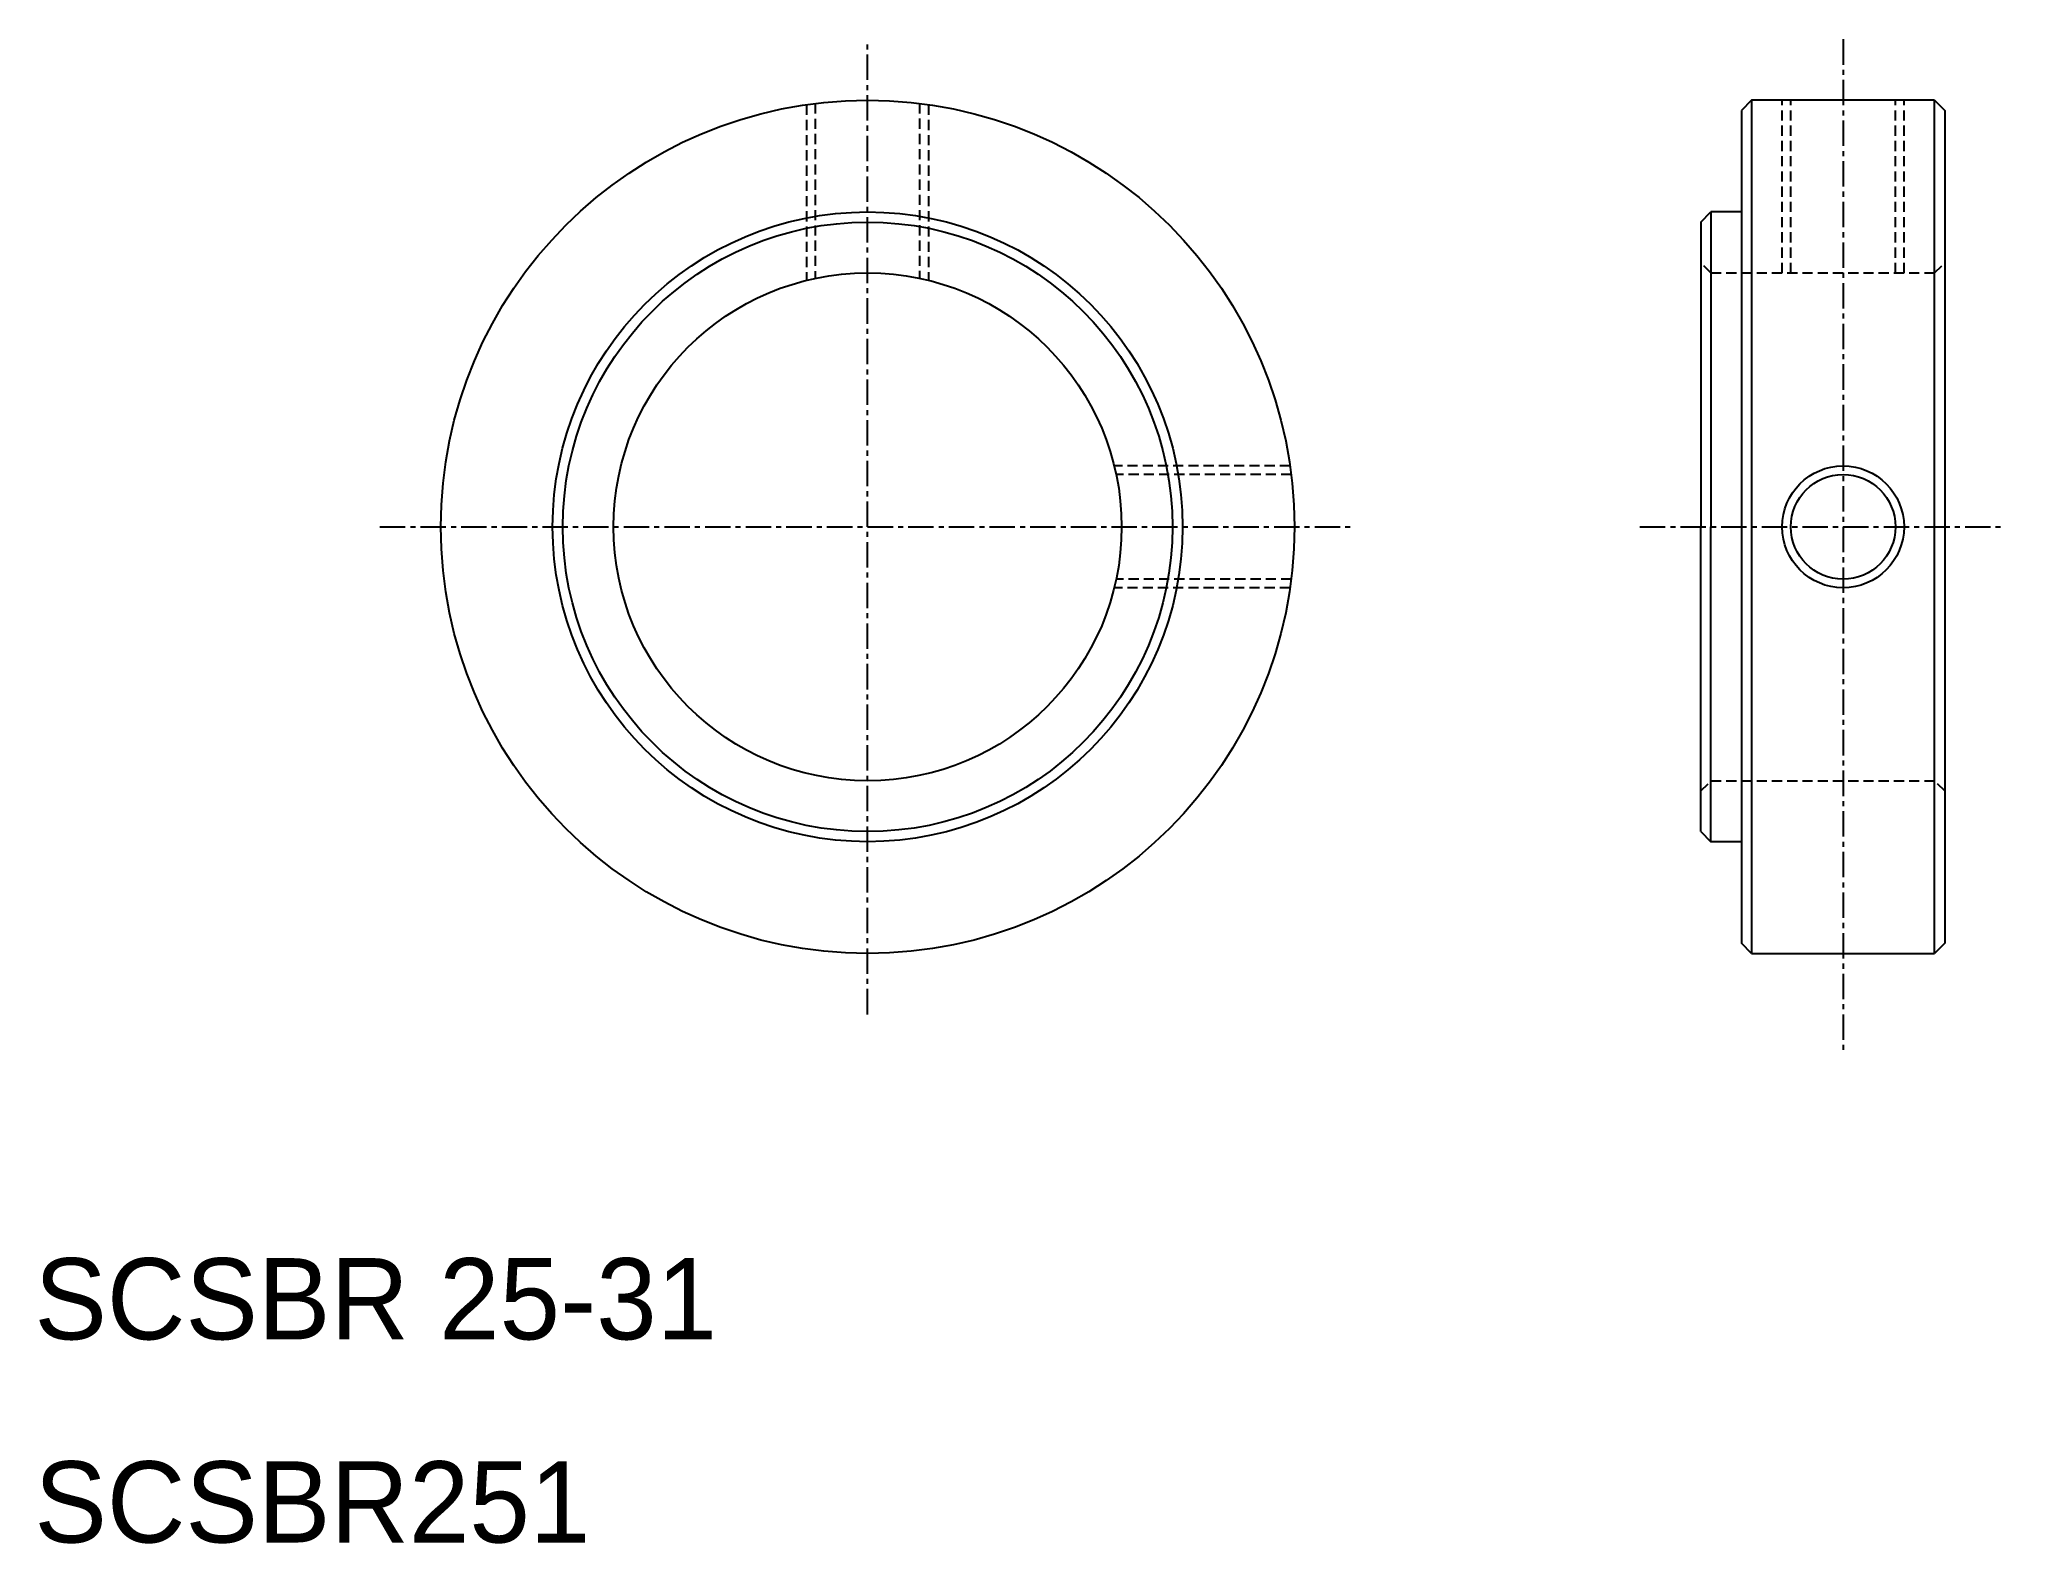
# Model space of a CAD drawing. Extents: x 10.2 to 107, y 9.9 to 84.
import ezdxf

# ---------------------------------------------------------------- set-up
doc = ezdxf.new("R2010")
doc.units = 0
doc.linetypes.add('CENTER', pattern=[2, 1.25, -0.25, 0.25, -0.25])
doc.linetypes.add('DASHED', pattern=[0.75, 0.5, -0.25])
doc.layers.get('0').update_dxf_attribs({"linetype": 'CONTINUOUS'})
doc.layers.add('CENTER', color=1, linetype='CENTER')

msp = doc.modelspace()

# ---------------------------------------------------------------- linework, layer by layer
at = {"color": 3, "linetype": 'DASHED'}
for p, q in [((48, 80.785), (48, 72.135)), ((48.425, 80.842), (48.425, 72.232)), ((53.55, 80.845), (53.55, 72.237)), ((54, 80.785), (54, 72.135)), ((96, 72.5), (96, 81)), ((96.425, 72.5), (96.425, 81)), ((101.575, 72.5), (101.575, 81)), ((102, 72.5), (102, 81)), ((92.5, 72.5), (92, 73)), ((103.5, 72.5), (104, 73)), ((92.5, 72.5), (103.5, 72.5)), ((71.785, 63), (63.135, 63)), ((71.842, 62.575), (63.232, 62.575)), ((71.842, 57.425), (63.232, 57.425)), ((71.785, 57), (63.135, 57)), ((92, 47), (92.5, 47.5)), ((92.5, 47.5), (103.5, 47.5)), ((104, 47), (103.5, 47.5))]:
    msp.add_line(p, q, dxfattribs=at)
at = {"color": 7, "linetype": 'CONTINUOUS'}
for p, q in [((94.5, 81), (94, 80.5)), ((94, 80.5), (94, 39.5)), ((103.5, 81), (94.5, 81)), ((94.5, 81), (94.5, 39)), ((103.5, 81), (104, 80.5)), ((103.5, 39), (103.5, 81)), ((104, 80.5), (104, 39.5)), ((92, 75), (92.5, 75.5)), ((92.5, 75.5), (92.5, 60)), ((94, 75.5), (92.5, 75.5)), ((92, 75), (92, 60)), ((92, 45), (92, 60)), ((92.5, 44.5), (92.5, 60)), ((92, 45), (92.5, 44.5)), ((94, 44.5), (92.5, 44.5)), ((94.5, 39), (94, 39.5)), ((94.5, 39), (103.5, 39)), ((104, 39.5), (103.5, 39))]:
    msp.add_line(p, q, dxfattribs=at)
for centre, radius in [((51, 60), 21), ((51, 60), 15.5), ((51, 60), 15), ((51, 60), 12.5), ((99, 60), 2.575)]:
    msp.add_circle(centre, radius, dxfattribs=at)
at = {"color": 3, "linetype": 'CONTINUOUS'}
msp.add_circle((99, 60), 3, dxfattribs=at)
at = {"layer": 'CENTER', "color": 1, "linetype": 'CENTER'}
for p, q in [((51, 36), (51, 84)), ((99, 84), (99, 34)), ((27, 60), (75, 60)), ((89, 60), (107, 60))]:
    msp.add_line(p, q, dxfattribs=at)

# ---------------------------------------------------------------- texts
at = {"color": 7, "linetype": 'CONTINUOUS'}
for s, p in [('SCSBR 25-31', (10, 20)), ('SCSBR251', (10, 10))]:
    msp.add_text(s, height=4, dxfattribs=at).set_placement(p)

doc.saveas('drawing.dxf')
